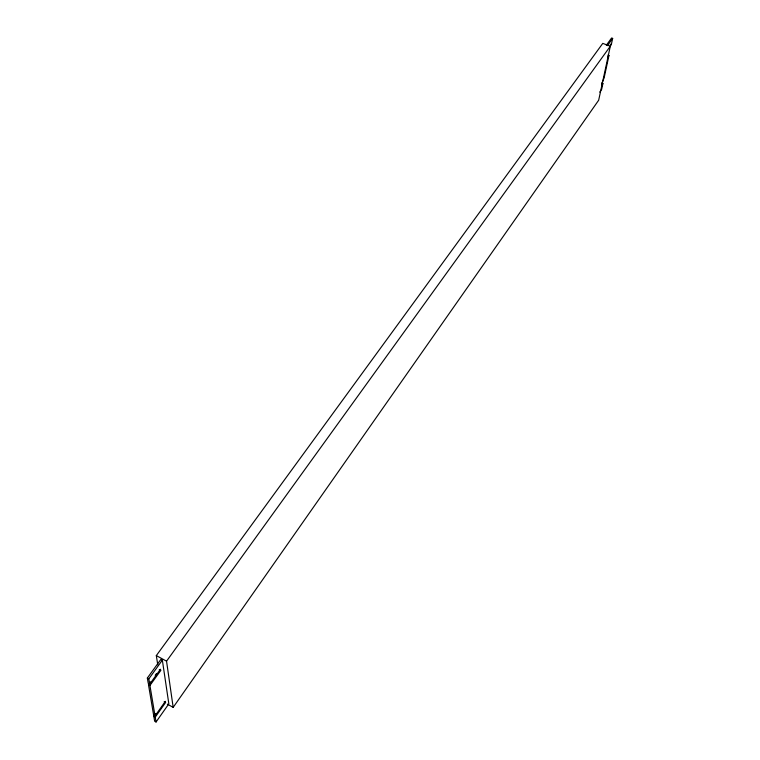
<?xml version="1.0" encoding="UTF-8"?>
<svg xmlns="http://www.w3.org/2000/svg" width="760" height="760" viewBox="0 0 760 760"><rect width="100%" height="100%" fill="white"/><g stroke="black" fill="none" stroke-linecap="round" stroke-linejoin="round"><path stroke-width="1.14" d="M157.757 664.876L156.322 655.595L602.775 43.377L610.308 46.227L598.671 100.225L173.175 707.37L167.361 704.14M601.863 83.163L602.899 83.562L601.644 89.376L599.716 92.112M607.895 55.128L608.95 55.528L604.114 77.919L601.549 84.075M609.966 46.445L611.315 44.584L612.655 38.399L611.582 38L606.328 45.248M155.762 713.63L153.824 716.366L154.65 721.221L156.047 722L168.834 703.836L162.355 660.145L160.901 659.347L147.345 678.034L148.248 683.354L149.71 684.161L160.483 669.218L160.692 670.548L149.929 685.472L155.03 715.929L153.625 715.141L148.475 684.665L150.489 681.872M155.03 715.929L165.366 701.309L165.556 702.544L155.23 717.155L156.047 722M601.578 85.434L602.899 83.562M607.611 57.389L608.95 55.528M155.202 675.345L156.55 673.483M173.175 707.37L166.544 661.181L610.308 46.227M149.71 684.161L148.817 678.841L162.355 660.145M607.401 45.657L612.655 38.399M610.251 44.184L611.315 44.584M156.322 655.595L166.544 661.181M159.239 669.76L160.692 670.548M147.345 678.034L148.817 678.841M148.475 684.665L149.929 685.472M164.16 701.765L165.556 702.544M153.824 716.366L155.23 717.155"/></g></svg>
